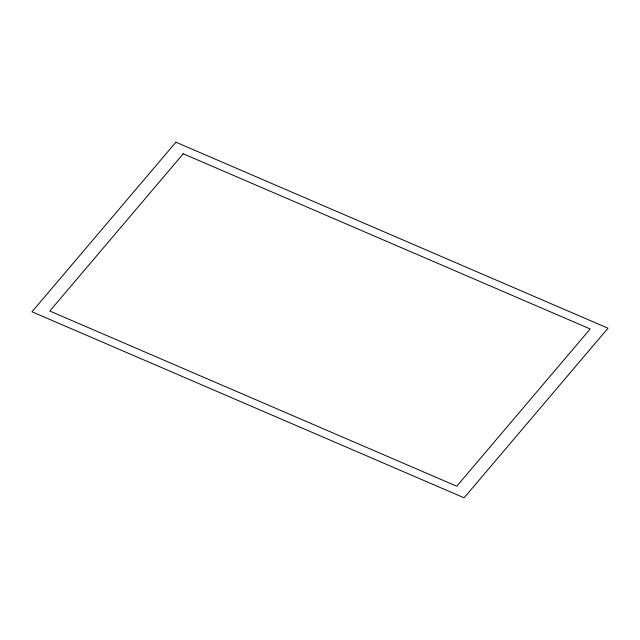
<?xml version="1.0" encoding="UTF-8"?>
<svg xmlns="http://www.w3.org/2000/svg" width="640" height="640" viewBox="0 0 640 640"><rect width="100%" height="100%" fill="white"/><g stroke="black" fill="none" stroke-linecap="round" stroke-linejoin="round"><path stroke-width="0.96" d="M175.896 142.192L32 311.784L464.104 497.808L608 328.216L175.896 142.192M183.24 153.776L49.808 311.032L456.76 486.224L590.192 328.968L183.24 153.776"/></g></svg>
